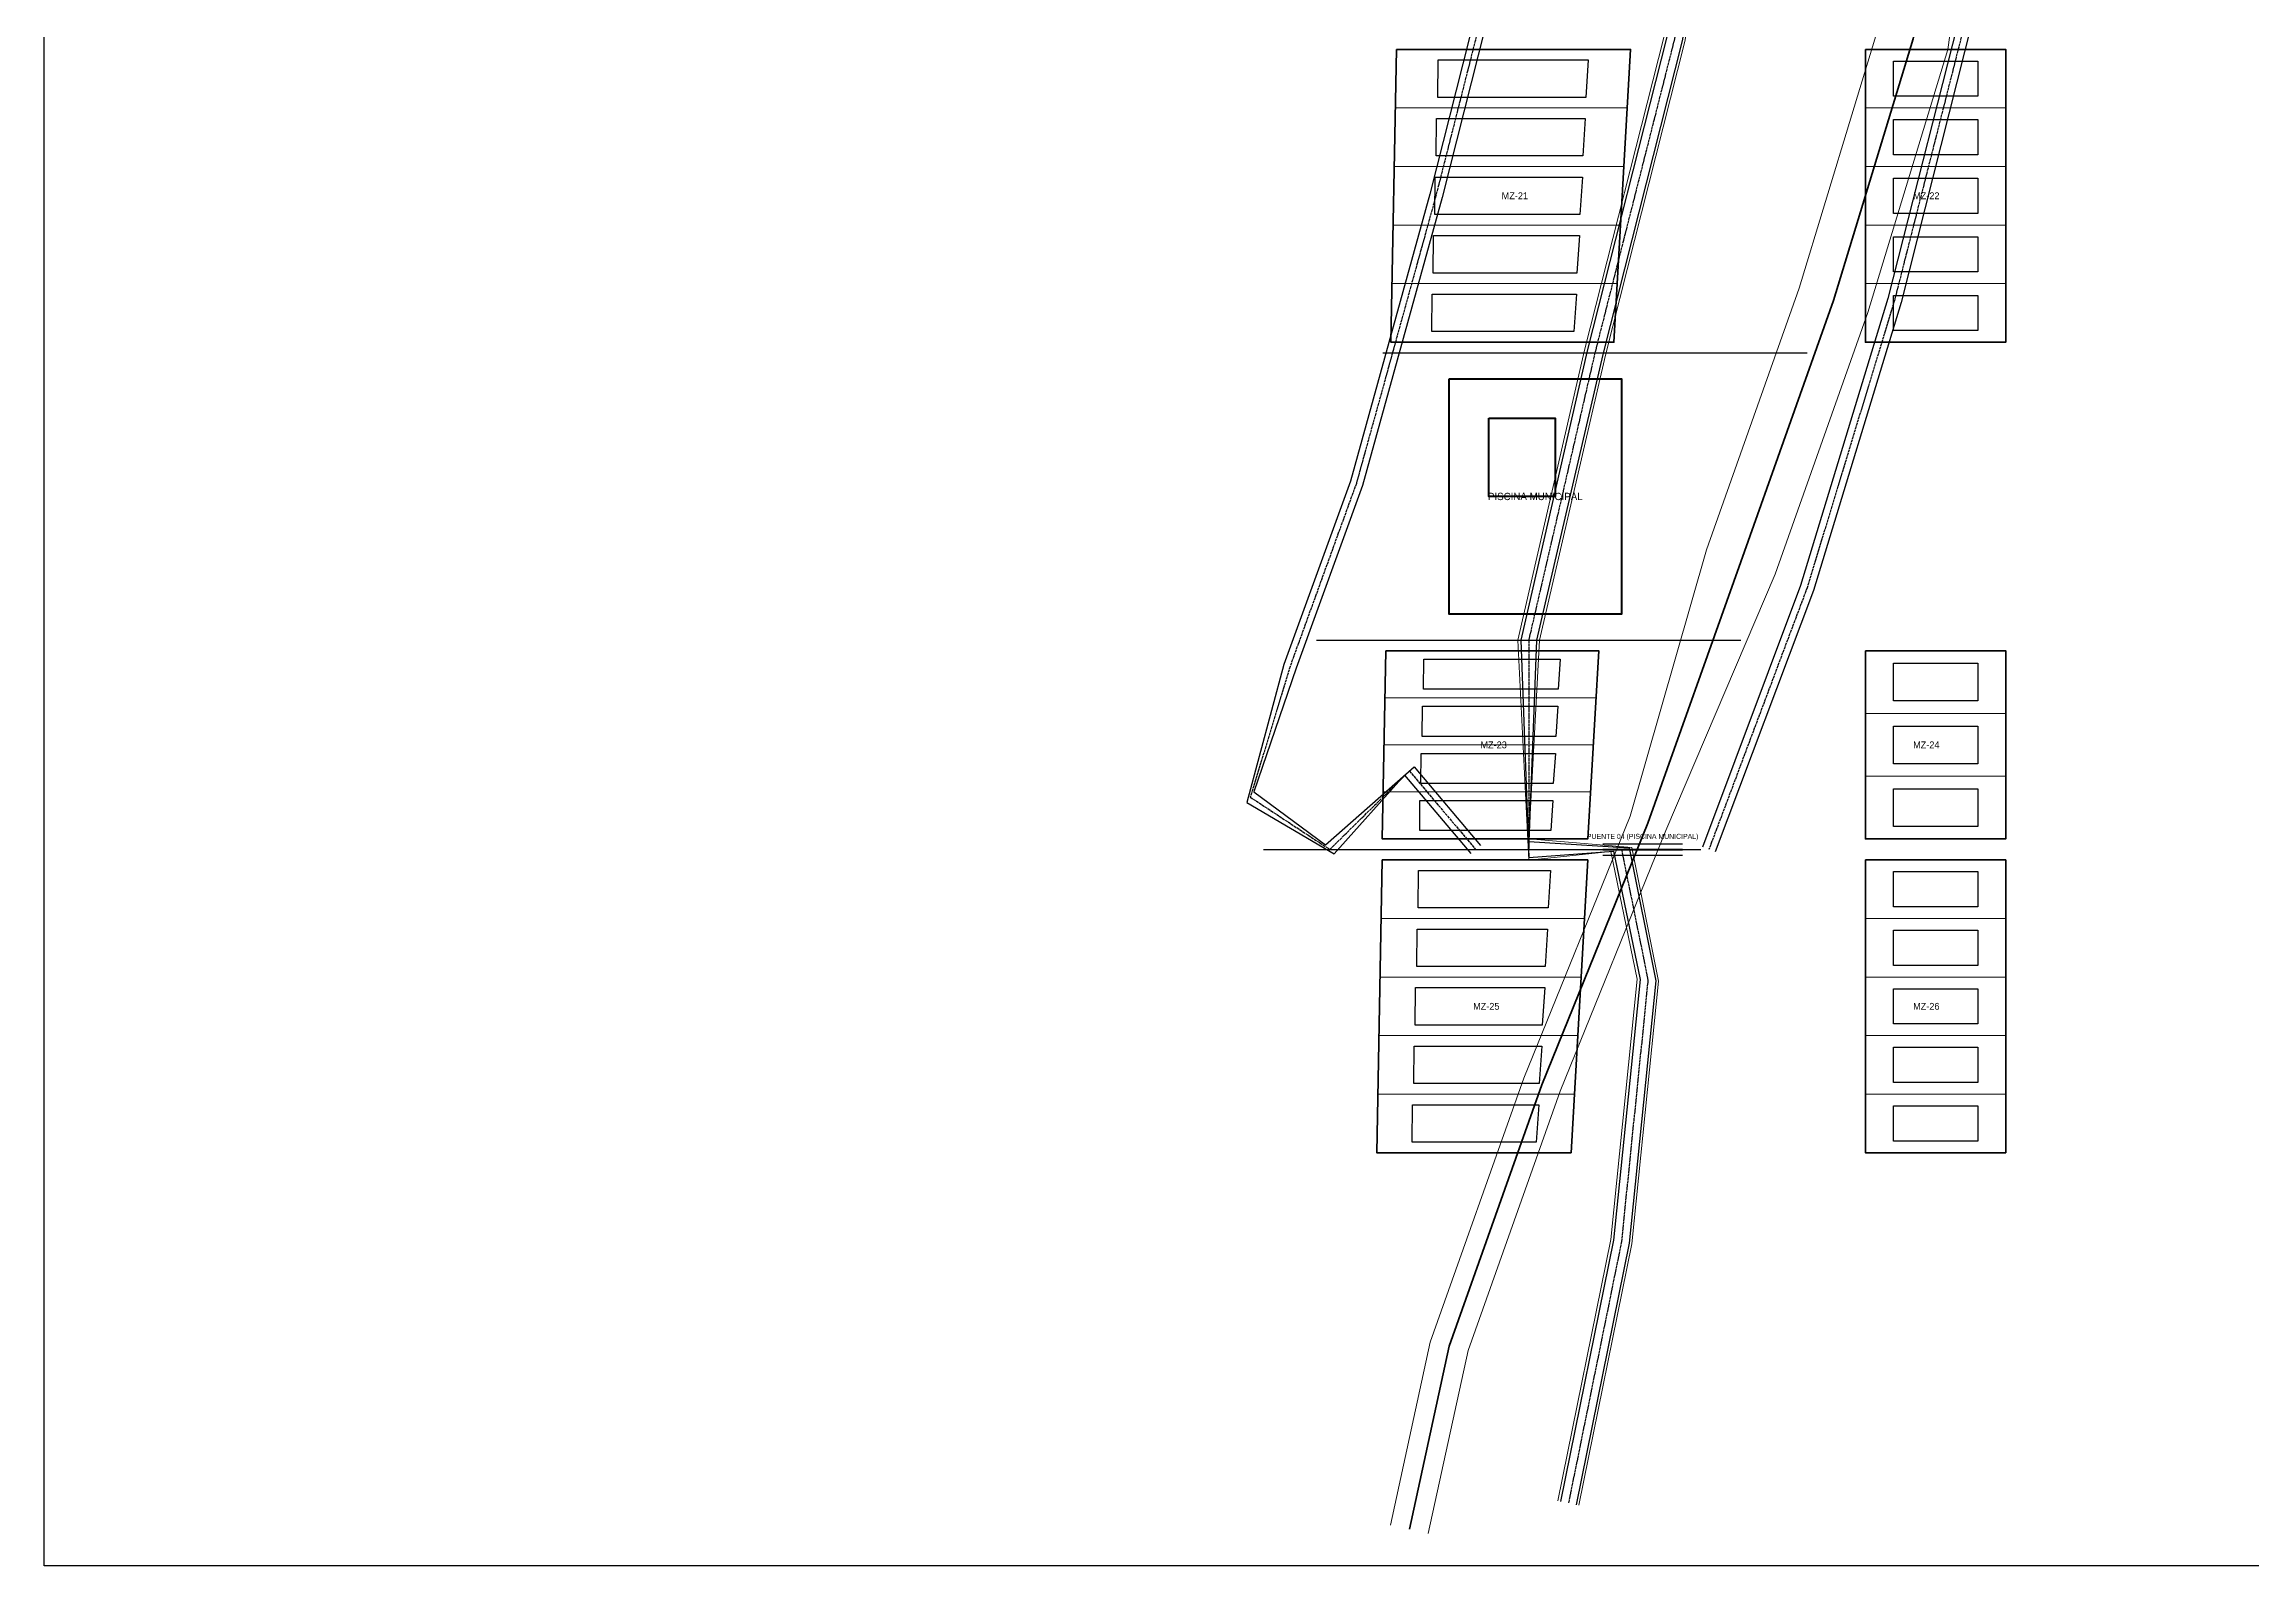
# Model space of a CAD drawing. Header units: metres. Extents: x 424745 to 426235, y 8434410 to 8437057.
# Drawn here: x 424745 to 425714, y 8434410 to 8435079 of the extents above; entities that cross this region are included whole.
import ezdxf
from ezdxf.enums import TextEntityAlignment as Align

# ---------------------------------------------------------------- set-up
doc = ezdxf.new("R2010")
doc.units = ezdxf.units.M
doc.linetypes.add('DASHED', pattern=[1.524, 1.27, -0.254])
for name, color, linetype in [('00_ORTOFOTO_SATELITAL', 7, 'Continuous'), ('03_VIAS_EJES', 8, 'DASHED'), ('13_TEXTOS_ROTULOS', 7, 'Continuous')]:
    doc.layers.add(name, color=color, linetype=linetype)
for name, color, linetype, lineweight in [('01_RIO_LIMBANI_CAUCE', 140, 'Continuous', 35), ('01_RIO_LIMBANI_ORILLAS', 140, 'Continuous', 20), ('02_PUENTES_VEHICULARES', 1, 'Continuous', 40), ('03_VIAS_CALZADA', 7, 'Continuous', 25), ('03_VIAS_VEREDAS', 8, 'Continuous', 15), ('04_MANZANAS_LINDEROS', 6, 'Continuous', 35), ('05_LOTES_PREDIALES', 7, 'Continuous', 15), ('06_HUELLAS_CASAS', 4, 'Continuous', 25), ('10_EQUIPAMIENTO_PISCINA', 30, 'Continuous', 40)]:
    doc.layers.add(name, color=color, linetype=linetype, lineweight=lineweight)
picture_1 = doc.add_image_def('image1.jpg', size_in_pixel=(1280, 2304))

msp = doc.modelspace()

# ---------------------------------------------------------------- linework, layer by layer
at = {"layer": '01_RIO_LIMBANI_CAUCE'}
msp.add_lwpolyline([(425577.03, 8437022.68), (425577.03, 8436919.29), (425580.53, 8436804.42), (425582.85, 8436689.54), (425585.18, 8436574.67), (425588.67, 8436459.8), (425592.17, 8436344.92), (425594.49, 8436230.05), (425596.82, 8436115.18), (425600.31, 8436000.3), (425608.46, 8435885.43), (425620.1, 8435770.55), (425627.09, 8435655.68), (425620.1, 8435540.81), (425611.95, 8435425.93), (425603.81, 8435311.06), (425588.67, 8435196.19), (425565.39, 8435081.31), (425530.47, 8434966.44), (425489.73, 8434851.56), (425448.99, 8434736.69), (425402.43, 8434621.82), (425361.68, 8434506.94), (425344.22, 8434426.53)], dxfattribs=at)
at = {"layer": '01_RIO_LIMBANI_ORILLAS'}
for points in [[(425568.53, 8437022.68), (425568.53, 8436919.03), (425572.03, 8436804.25), (425574.35, 8436689.37), (425576.68, 8436574.41), (425580.17, 8436459.54), (425583.67, 8436344.75), (425585.99, 8436229.88), (425588.32, 8436114.92), (425591.83, 8435999.7), (425600, 8435884.57), (425611.62, 8435770.03), (425618.61, 8435656.2), (425611.62, 8435541.41), (425603.47, 8435426.53), (425595.38, 8435312.17), (425580.34, 8435197.88), (425550.08, 8435085.96), (425515.39, 8434971.79), (425474.65, 8434856.91), (425441.11, 8434739.88), (425394.42, 8434624.66), (425353.37, 8434508.74), (425335.91, 8434428.33)], [(425585.53, 8437022.68), (425585.53, 8436919.55), (425589.03, 8436804.59), (425591.35, 8436689.71), (425593.68, 8436574.93), (425597.17, 8436460.06), (425600.67, 8436345.09), (425602.99, 8436230.22), (425605.32, 8436115.44), (425608.79, 8436000.9), (425616.92, 8435886.29), (425628.58, 8435771.07), (425635.57, 8435655.16), (425628.58, 8435540.21), (425620.43, 8435425.33), (425612.24, 8435309.95), (425597, 8435194.5), (425580.7, 8435076.66), (425545.55, 8434961.09), (425504.81, 8434846.21), (425456.87, 8434733.5), (425410.44, 8434618.98), (425369.99, 8434505.14), (425352.53, 8434424.73)]]:
    msp.add_lwpolyline(points, dxfattribs=at)
at = {"layer": '02_PUENTES_VEHICULARES', "lineweight": 25}
for p, q in [((425429.2, 8434727.7), (425464.12, 8434727.7)), ((425429.2, 8434722.7), (425464.12, 8434722.7))]:
    msp.add_line(p, q, dxfattribs=at)
at = {"layer": '02_PUENTES_VEHICULARES', "lineweight": 50}
msp.add_line((425429.2, 8434725.2), (425464.12, 8434725.2), dxfattribs=at)
at = {"layer": '03_VIAS_CALZADA'}
for p, q in [((425332.58, 8434943.46), (425518.83, 8434943.46)), ((425303.48, 8434817.1), (425489.73, 8434817.1)), ((425280.2, 8434725.2), (425472.27, 8434725.2))]:
    msp.add_line(p, q, dxfattribs=at)
for points in [[(425433.85, 8437011.35), (425428.04, 8436885.1), (425416.4, 8436735.74), (425404.75, 8436574.8), (425398.93, 8436413.98), (425393.11, 8436253.02), (425393.14, 8436091.76), (425410.7, 8435953.4), (425439.71, 8435850.44), (425457.16, 8435735.61), (425474.6, 8435609.41), (425486.23, 8435483.21), (425492.06, 8435357.3), (425480.46, 8435219.74), (425457.24, 8435082.17), (425422.3, 8434944.25), (425393.11, 8434817.1), (425396.61, 8434721.7), (425433.92, 8434724.5), (425445.51, 8434668.12), (425433.92, 8434553.59), (425410.64, 8434438.72)], [(425440.85, 8437011.03), (425435.02, 8436884.56), (425423.38, 8436735.24), (425411.75, 8436574.54), (425405.93, 8436413.72), (425400.11, 8436253.02), (425400.08, 8436092.64), (425417.44, 8435955.3), (425446.63, 8435851.5), (425464.1, 8435736.57), (425481.58, 8435610.05), (425493.23, 8435483.53), (425499.04, 8435356.72), (425487.36, 8435218.58), (425464.02, 8435080.45), (425429.12, 8434942.67), (425400.11, 8434817.1), (425396.61, 8434728.7), (425440.78, 8434725.9), (425452.47, 8434667.42), (425440.78, 8434552.19), (425417.5, 8434437.32)], [(425364.72, 8436942.47), (425353.08, 8436781.74), (425335.61, 8436620.82), (425323.96, 8436459.9), (425318.14, 8436298.97), (425318.16, 8436137.85), (425335.66, 8435976.75), (425364.75, 8435839.01), (425388.01, 8435701.28), (425405.46, 8435563.54), (425417.09, 8435426.05), (425411.31, 8435288.56), (425388.08, 8435150.93), (425353.16, 8435013.14), (425318.31, 8434886.98), (425289.16, 8434806.43), (425272.84, 8434745.84), (425311.27, 8434723.21), (425342.08, 8434757.86), (425371.19, 8434723.39)], [(425370.3, 8436942.07), (425358.64, 8436781.14), (425341.19, 8436620.42), (425329.56, 8436459.7), (425323.74, 8436298.97), (425323.72, 8436138.45), (425341.14, 8435977.91), (425370.27, 8435839.95), (425393.57, 8435701.98), (425411.04, 8435564.02), (425422.69, 8435425.81), (425416.83, 8435287.62), (425393.5, 8435149.55), (425358.56, 8435011.64), (425323.57, 8434885.08), (425294.52, 8434804.81), (425275.92, 8434750.52), (425307.33, 8434727.19), (425346.36, 8434761.48), (425375.47, 8434727.01)], [(425620.61, 8436666.79), (425608.95, 8436505.88), (425603.14, 8436367.66), (425612.45, 8436253.06), (425610.12, 8436092.07), (425617.12, 8435931.03), (425633.41, 8435793.3), (425643.88, 8435655.81), (425638.07, 8435518.03), (425628.76, 8435380.33), (425612.49, 8435242.64), (425589.26, 8435105.03), (425554.37, 8434967.31), (425516.02, 8434841.13), (425472.95, 8434726.25)], [(425626.59, 8436666.35), (425614.95, 8436505.62), (425609.12, 8436368.14), (425618.45, 8436252.98), (425616.12, 8436092.33), (425623.08, 8435931.73), (425639.39, 8435793.76), (425649.88, 8435655.55), (425644.05, 8435517.63), (425634.72, 8435379.63), (425618.41, 8435241.64), (425595.08, 8435103.55), (425560.11, 8434965.57), (425521.64, 8434839.03), (425478.57, 8434724.15)]]:
    msp.add_lwpolyline(points, dxfattribs=at)
at = {"layer": '03_VIAS_EJES'}
for points in [[(425437.35, 8437011.19), (425431.53, 8436884.83), (425419.89, 8436735.49), (425408.25, 8436574.67), (425402.43, 8436413.85), (425396.61, 8436253.02), (425396.61, 8436092.2), (425414.07, 8435954.35), (425443.17, 8435850.97), (425460.63, 8435736.09), (425478.09, 8435609.73), (425489.73, 8435483.37), (425495.55, 8435357.01), (425483.91, 8435219.16), (425460.63, 8435081.31), (425425.71, 8434943.46), (425396.61, 8434817.1), (425396.61, 8434725.2), (425437.35, 8434725.2), (425448.99, 8434667.77), (425437.35, 8434552.89), (425414.07, 8434438.02)], [(425367.51, 8436942.27), (425355.86, 8436781.44), (425338.4, 8436620.62), (425326.76, 8436459.8), (425320.94, 8436298.97), (425320.94, 8436138.15), (425338.4, 8435977.33), (425367.51, 8435839.48), (425390.79, 8435701.63), (425408.25, 8435563.78), (425419.89, 8435425.93), (425414.07, 8435288.09), (425390.79, 8435150.24), (425355.86, 8435012.39), (425320.94, 8434886.03), (425291.84, 8434805.62), (425274.38, 8434748.18), (425309.3, 8434725.2), (425344.22, 8434759.67), (425373.33, 8434725.2)], [(425623.6, 8436666.57), (425611.95, 8436505.75), (425606.13, 8436367.9), (425615.45, 8436253.02), (425613.12, 8436092.2), (425620.1, 8435931.38), (425636.4, 8435793.53), (425646.88, 8435655.68), (425641.06, 8435517.83), (425631.74, 8435379.98), (425615.45, 8435242.14), (425592.17, 8435104.29), (425557.24, 8434966.44), (425518.83, 8434840.08), (425475.76, 8434725.2)]]:
    msp.add_lwpolyline(points, dxfattribs=at)
at = {"layer": '03_VIAS_VEREDAS'}
for points in [[(425432.65, 8437011.41), (425426.84, 8436885.2), (425415.2, 8436735.83), (425403.55, 8436574.84), (425397.73, 8436414.02), (425391.91, 8436253.02), (425391.95, 8436091.61), (425409.55, 8435953.08), (425438.52, 8435850.26), (425455.97, 8435735.45), (425473.41, 8435609.3), (425485.03, 8435483.15), (425490.87, 8435357.41), (425479.28, 8435219.94), (425456.07, 8435082.46), (425421.13, 8434944.51), (425391.91, 8434817.1), (425396.61, 8434720.5), (425432.74, 8434724.27), (425444.31, 8434668.24), (425432.74, 8434553.82), (425409.46, 8434438.95)], [(425442.05, 8437010.97), (425436.22, 8436884.46), (425424.58, 8436735.15), (425412.95, 8436574.5), (425407.13, 8436413.68), (425401.31, 8436253.02), (425401.27, 8436092.79), (425418.59, 8435955.62), (425447.82, 8435851.68), (425465.29, 8435736.73), (425482.77, 8435610.16), (425494.43, 8435483.59), (425500.23, 8435356.61), (425488.54, 8435218.38), (425465.19, 8435080.16), (425430.29, 8434942.41), (425401.31, 8434817.1), (425396.61, 8434729.9), (425441.96, 8434726.13), (425453.67, 8434667.3), (425441.96, 8434551.96), (425418.68, 8434437.09)]]:
    msp.add_lwpolyline(points, dxfattribs=at)
at = {"layer": '04_MANZANAS_LINDEROS'}
for points in [[(425338.57, 8435076.72), (425441.33, 8435076.72), (425434.05, 8434948.06), (425336.14, 8434948.06)], [(425544.44, 8435076.72), (425606.13, 8435076.72), (425606.13, 8434948.06), (425544.44, 8434948.06)], [(425333.92, 8434812.51), (425427.38, 8434812.51), (425422.53, 8434729.8), (425332.3, 8434729.8)], [(425544.44, 8434812.51), (425606.13, 8434812.51), (425606.13, 8434729.8), (425544.44, 8434729.8)], [(425332.3, 8434720.61), (425422.53, 8434720.61), (425415.26, 8434591.95), (425329.88, 8434591.95)], [(425544.44, 8434720.61), (425606.13, 8434720.61), (425606.13, 8434591.95), (425544.44, 8434591.95)]]:
    msp.add_lwpolyline(points, close=True, dxfattribs=at)
at = {"layer": '05_LOTES_PREDIALES'}
for points in [[(425338.57, 8435076.72), (425441.33, 8435076.72), (425439.87, 8435050.99), (425338.08, 8435050.99)], [(425544.44, 8435076.72), (425606.13, 8435076.72), (425606.13, 8435050.99), (425544.44, 8435050.99)], [(425338.08, 8435050.99), (425439.87, 8435050.99), (425438.41, 8435025.25), (425337.6, 8435025.25)], [(425544.44, 8435050.99), (425606.13, 8435050.99), (425606.13, 8435025.25), (425544.44, 8435025.25)], [(425337.6, 8435025.25), (425438.41, 8435025.25), (425436.96, 8434999.52), (425337.11, 8434999.52)], [(425544.44, 8435025.25), (425606.13, 8435025.25), (425606.13, 8434999.52), (425544.44, 8434999.52)], [(425337.11, 8434999.52), (425436.96, 8434999.52), (425435.5, 8434973.79), (425336.63, 8434973.79)], [(425544.44, 8434999.52), (425606.13, 8434999.52), (425606.13, 8434973.79), (425544.44, 8434973.79)], [(425336.63, 8434973.79), (425435.5, 8434973.79), (425434.05, 8434948.06), (425336.14, 8434948.06)], [(425544.44, 8434973.79), (425606.13, 8434973.79), (425606.13, 8434948.06), (425544.44, 8434948.06)], [(425333.92, 8434812.51), (425427.38, 8434812.51), (425426.17, 8434791.83), (425333.51, 8434791.83)], [(425544.44, 8434812.51), (425606.13, 8434812.51), (425606.13, 8434784.94), (425544.44, 8434784.94)], [(425333.51, 8434791.83), (425426.17, 8434791.83), (425424.96, 8434771.15), (425333.11, 8434771.15)], [(425544.44, 8434784.94), (425606.13, 8434784.94), (425606.13, 8434757.37), (425544.44, 8434757.37)], [(425333.11, 8434771.15), (425424.96, 8434771.15), (425423.74, 8434750.48), (425332.7, 8434750.48)], [(425544.44, 8434757.37), (425606.13, 8434757.37), (425606.13, 8434729.8), (425544.44, 8434729.8)], [(425332.7, 8434750.48), (425423.74, 8434750.48), (425422.53, 8434729.8), (425332.3, 8434729.8)], [(425332.3, 8434720.61), (425422.53, 8434720.61), (425421.08, 8434694.88), (425331.82, 8434694.88)], [(425544.44, 8434720.61), (425606.13, 8434720.61), (425606.13, 8434694.88), (425544.44, 8434694.88)], [(425331.82, 8434694.88), (425421.08, 8434694.88), (425419.62, 8434669.15), (425331.33, 8434669.15)], [(425544.44, 8434694.88), (425606.13, 8434694.88), (425606.13, 8434669.15), (425544.44, 8434669.15)], [(425331.33, 8434669.15), (425419.62, 8434669.15), (425418.17, 8434643.41), (425330.85, 8434643.41)], [(425544.44, 8434669.15), (425606.13, 8434669.15), (425606.13, 8434643.41), (425544.44, 8434643.41)], [(425330.85, 8434643.41), (425418.17, 8434643.41), (425416.71, 8434617.68), (425330.36, 8434617.68)], [(425544.44, 8434643.41), (425606.13, 8434643.41), (425606.13, 8434617.68), (425544.44, 8434617.68)], [(425330.36, 8434617.68), (425416.71, 8434617.68), (425415.26, 8434591.95), (425329.88, 8434591.95)], [(425544.44, 8434617.68), (425606.13, 8434617.68), (425606.13, 8434591.95), (425544.44, 8434591.95)]]:
    msp.add_lwpolyline(points, close=True, dxfattribs=at)
at = {"layer": '06_HUELLAS_CASAS'}
for points in [[(425356.8, 8435072.09), (425422.74, 8435072.09), (425421.64, 8435055.62), (425356.66, 8435055.62)], [(425556.78, 8435071.57), (425593.8, 8435071.57), (425593.8, 8435056.13), (425556.78, 8435056.13)], [(425356.14, 8435046.35), (425421.46, 8435046.35), (425420.35, 8435029.89), (425356, 8435029.89)], [(425556.78, 8435045.84), (425593.8, 8435045.84), (425593.8, 8435030.4), (425556.78, 8435030.4)], [(425355.48, 8435020.62), (425420.18, 8435020.62), (425419.07, 8435004.15), (425355.35, 8435004.15)], [(425556.78, 8435020.11), (425593.8, 8435020.11), (425593.8, 8435004.67), (425556.78, 8435004.67)], [(425354.82, 8434994.89), (425418.9, 8434994.89), (425417.79, 8434978.42), (425354.69, 8434978.42)], [(425556.78, 8434994.38), (425593.8, 8434994.38), (425593.8, 8434978.94), (425556.78, 8434978.94)], [(425354.16, 8434969.16), (425417.62, 8434969.16), (425416.51, 8434952.69), (425354.03, 8434952.69)], [(425556.78, 8434968.64), (425593.8, 8434968.64), (425593.8, 8434953.21), (425556.78, 8434953.21)], [(425350.52, 8434808.79), (425410.48, 8434808.79), (425409.56, 8434795.55), (425350.41, 8434795.55)], [(425556.78, 8434806.99), (425593.8, 8434806.99), (425593.8, 8434790.45), (425556.78, 8434790.45)], [(425349.97, 8434788.11), (425409.42, 8434788.11), (425408.5, 8434774.88), (425349.86, 8434774.88)], [(425556.78, 8434779.42), (425593.8, 8434779.42), (425593.8, 8434762.88), (425556.78, 8434762.88)], [(425349.42, 8434767.43), (425408.35, 8434767.43), (425407.43, 8434754.2), (425349.31, 8434754.2)], [(425556.78, 8434751.85), (425593.8, 8434751.85), (425593.8, 8434735.31), (425556.78, 8434735.31)], [(425348.87, 8434746.75), (425407.28, 8434746.75), (425406.36, 8434733.52), (425348.76, 8434733.52)], [(425348.28, 8434715.98), (425406.2, 8434715.98), (425405.1, 8434699.51), (425348.14, 8434699.51)], [(425556.78, 8434715.46), (425593.8, 8434715.46), (425593.8, 8434700.02), (425556.78, 8434700.02)], [(425347.62, 8434690.25), (425404.92, 8434690.25), (425403.82, 8434673.78), (425347.48, 8434673.78)], [(425556.78, 8434689.73), (425593.8, 8434689.73), (425593.8, 8434674.29), (425556.78, 8434674.29)], [(425346.96, 8434664.51), (425403.64, 8434664.51), (425402.54, 8434648.05), (425346.83, 8434648.05)], [(425556.78, 8434664), (425593.8, 8434664), (425593.8, 8434648.56), (425556.78, 8434648.56)], [(425346.3, 8434638.78), (425402.36, 8434638.78), (425401.25, 8434622.31), (425346.17, 8434622.31)], [(425556.78, 8434638.27), (425593.8, 8434638.27), (425593.8, 8434622.83), (425556.78, 8434622.83)], [(425345.64, 8434613.05), (425401.08, 8434613.05), (425399.97, 8434596.58), (425345.51, 8434596.58)], [(425556.78, 8434612.54), (425593.8, 8434612.54), (425593.8, 8434597.1), (425556.78, 8434597.1)]]:
    msp.add_lwpolyline(points, close=True, dxfattribs=at)
at = {"layer": '10_EQUIPAMIENTO_PISCINA'}
for points in [[(425361.68, 8434931.98), (425437.35, 8434931.98), (425437.35, 8434828.59), (425361.68, 8434828.59)], [(425379.15, 8434914.75), (425408.25, 8434914.75), (425408.25, 8434880.28), (425379.15, 8434880.28)]]:
    msp.add_lwpolyline(points, close=True, dxfattribs=at)

# ---------------------------------------------------------------- texts
msp.add_text('PISCINA MUNICIPAL', height=3.2, dxfattribs=at).set_placement((425399.52, 8434880.29), align=Align.MIDDLE_CENTER)
at = {"layer": '13_TEXTOS_ROTULOS'}
for s, p in [('MZ-21', (425390.53, 8435012.39)), ('MZ-22', (425571.21, 8435012.39)), ('MZ-23', (425381.23, 8434771.15)), ('MZ-24', (425571.21, 8434771.15)), ('MZ-25', (425378, 8434656.28)), ('MZ-26', (425571.21, 8434656.28))]:
    msp.add_text(s, height=3, dxfattribs=at).set_placement(p, align=Align.MIDDLE_CENTER)
msp.add_text('PUENTE 04 (PISCINA MUNICIPAL)', height=2.2, dxfattribs=at).set_placement((425446.66, 8434729.2), align=Align.BOTTOM_CENTER)

# ---------------------------------------------------------------- pictures from other files: only their frames are drawn
at = {"layer": '00_ORTOFOTO_SATELITAL'}
image = msp.add_image(picture_1, insert=(424744.74, 8434410.45), size_in_units=(1489.98, 2646.69), dxfattribs=at)

doc.saveas('drawing.dxf')
